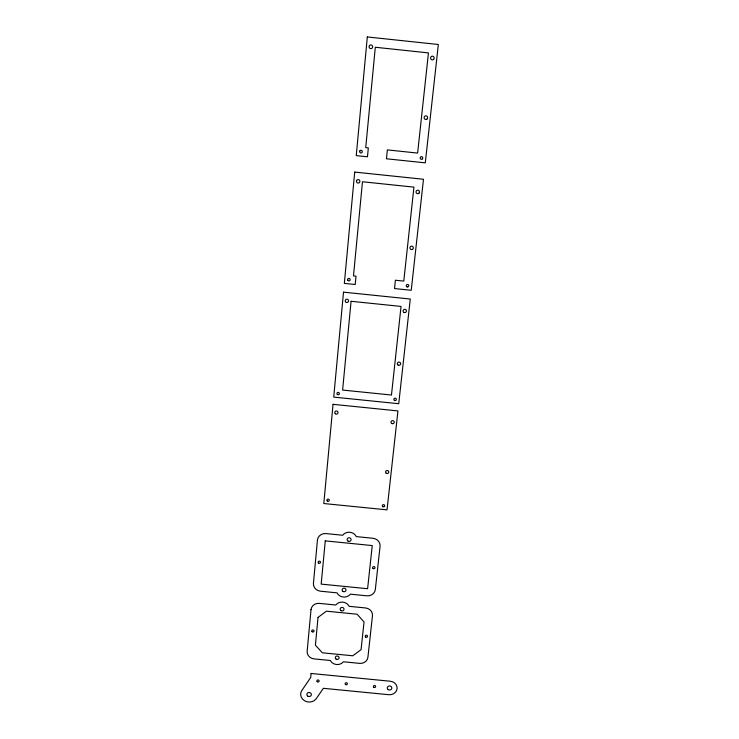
<?xml version="1.0" encoding="UTF-8"?>
<svg xmlns="http://www.w3.org/2000/svg" width="739" height="739" viewBox="0 0 739 739"><rect width="100%" height="100%" fill="white"/><g stroke="black" fill="none" stroke-linecap="round" stroke-linejoin="round"><path stroke-width="1.11" d="M311.008 609.657L307.156 651.308A7.639 6.891 6.6 0 0 314.112 658.902L330.296 660.49A7.621 6.873 5 0 0 343.423 661.784L359.597 663.373A7.63 6.882 3.4 0 0 367.92 657.285L372.465 615.735A7.713 7.048 3.3 0 0 365.546 607.957L349.122 606.331A7.732 7.057 5.1 0 0 342.813 602.146A7.732 7.057 5.1 0 0 335.792 605.01L319.359 603.384A7.723 7.048 6.9 0 0 311.008 609.657M317.437 540.098L313.438 583.339A7.778 7.15 7.1 0 0 320.514 591.209L336.993 592.844A7.769 7.141 5.1 0 0 350.378 594.174L366.849 595.81A7.769 7.15 3.2 0 0 375.338 589.482L380.058 546.352A7.861 7.316 2.9 0 0 373.019 538.278L356.29 536.606A7.87 7.335 5.3 0 0 349.87 532.274A7.87 7.335 5.3 0 0 342.702 535.248L325.964 533.576A7.87 7.316 7.6 0 0 317.437 540.098M333.049 404.325L323.802 503.527L387.033 509.864L397.942 410.921L333.049 404.325M343.515 292.154L333.723 397.111L398.737 403.716L410.274 299.027L343.515 292.154M354.711 172.085L344.328 283.388L355.21 284.515L356.013 276.164L353.491 275.906L362.47 181.757L413.942 187.133L403.78 281.097L395.411 280.229L394.524 288.561L411.244 290.288L423.484 179.263L354.711 172.085M367.311 36.95L356.244 155.615L367.468 156.797L368.327 147.911L365.731 147.634L375.301 47.259L428.454 52.903L417.627 153.075L387.356 149.897L386.469 158.783L425.294 162.848L438.338 44.497L367.311 36.95M311.091 673.469L310.713 677.469L301.586 690.863A8.471 7.547 6.4 0 0 304.745 700.868A8.471 7.547 6.4 0 0 316.043 698.974L323.377 688.305L388.769 694.706A7.566 6.771 1.4 0 0 397.083 688.711A7.566 6.771 1.4 0 0 390.34 681.238L311.091 673.469M318.029 617.425L315.405 645.175L322.352 652.796L352.743 655.789L361.066 649.673L364.041 621.97L357.113 614.22L326.379 611.181L318.029 617.425M325.271 540.883L321.179 584.106L367.606 588.715L372.244 545.567L325.271 540.883M351.071 301.281L342.61 390.063L391.467 395.032L401.046 306.426L351.071 301.281M307.581 695.962A2.263 2.023 6.4 0 0 311.313 694.983A2.263 2.023 6.4 0 0 308.422 692.563A2.263 2.023 6.4 0 0 307.581 695.962M365.694 637.092A1.155 1.044 3 0 0 367.514 636.362A1.155 1.044 3 0 0 365.888 635.291A1.155 1.044 3 0 0 365.694 637.092M345.603 684.563A1.136 1.016 4.2 0 0 347.385 683.852A1.136 1.016 4.2 0 0 345.778 682.808A1.136 1.016 4.2 0 0 345.603 684.563M342.924 591.403A1.94 1.783 5.1 0 0 345.981 590.156A1.94 1.783 5.1 0 0 343.238 588.327A1.94 1.783 5.1 0 0 342.924 591.403M336.106 659.105A1.903 1.718 5 0 0 339.099 657.904A1.903 1.718 5 0 0 336.402 656.14A1.903 1.718 5 0 0 336.106 659.105M312.117 631.734A1.155 1.044 7 0 0 314.02 631.226A1.155 1.044 7 0 0 312.542 629.97A1.155 1.044 7 0 0 312.117 631.734M373.832 687.335A1.136 1.016 2.3 0 0 375.624 686.623A1.136 1.016 2.3 0 0 374.036 685.58A1.136 1.016 2.3 0 0 373.832 687.335M317.225 681.709A1.136 1.016 6 0 0 319.1 681.219A1.136 1.016 6 0 0 317.65 679.991A1.136 1.016 6 0 0 317.225 681.709M318.527 563.016A1.173 1.081 7.7 0 0 320.467 562.49A1.173 1.081 7.7 0 0 318.971 561.187A1.173 1.081 7.7 0 0 318.527 563.016M347.995 541.059A1.968 1.829 5.3 0 0 351.09 539.775A1.968 1.829 5.3 0 0 348.309 537.9A1.968 1.829 5.3 0 0 347.995 541.059M388.224 689.626A2.272 2.032 1.4 0 0 391.809 688.212A2.272 2.032 1.4 0 0 388.631 686.125A2.272 2.032 1.4 0 0 388.224 689.626M373.112 568.531A1.173 1.081 2.7 0 0 374.969 567.774A1.173 1.081 2.7 0 0 373.315 566.665A1.173 1.081 2.7 0 0 373.112 568.531M340.984 610.617A1.931 1.764 5.1 0 0 344.023 609.379A1.931 1.764 5.1 0 0 341.298 607.569A1.931 1.764 5.1 0 0 340.984 610.617M391.661 423.447A1.626 1.561 0.4 0 0 394.229 422.357A1.626 1.561 0.4 0 0 391.956 420.759A1.626 1.561 0.4 0 0 391.661 423.447M335.266 413.692A1.626 1.57 10.7 0 0 337.963 412.925A1.626 1.57 10.7 0 0 335.885 411.05A1.626 1.57 10.7 0 0 335.266 413.692M386.238 473.246A1.607 1.524 1.4 0 0 388.769 472.175A1.607 1.524 1.4 0 0 386.525 470.623A1.607 1.524 1.4 0 0 386.238 473.246M327.294 501.014A1.192 1.118 8.3 0 0 329.271 500.469A1.192 1.118 8.3 0 0 327.746 499.121A1.192 1.118 8.3 0 0 327.294 501.014M382.793 506.658A1.192 1.118 1.9 0 0 384.677 505.873A1.192 1.118 1.9 0 0 383.005 504.728A1.192 1.118 1.9 0 0 382.793 506.658M398.21 365.103A1.654 1.607 -2.1 0 0 400.649 363.653A1.654 1.607 -2.1 0 0 398.145 362.322A1.654 1.607 -2.1 0 0 398.21 365.103M404.15 312.505A1.672 1.654 -9.5 0 0 406.413 310.703A1.672 1.654 -9.5 0 0 403.706 309.678A1.672 1.654 -9.5 0 0 404.15 312.505M345.492 301.724A1.681 1.654 25.5 0 0 348.383 301.641A1.681 1.654 25.5 0 0 346.84 299.193A1.681 1.654 25.5 0 0 345.492 301.724M394.386 400.344A1.229 1.182 -0.3 0 0 396.326 399.503A1.229 1.182 -0.3 0 0 394.608 398.293A1.229 1.182 -0.3 0 0 394.386 400.344M337.326 394.45A1.229 1.182 11.7 0 0 339.358 393.869A1.229 1.182 11.7 0 0 337.797 392.455A1.229 1.182 11.7 0 0 337.326 394.45M356.66 180.473A1.764 1.727 82.1 0 0 358.239 183.069A1.764 1.727 82.1 0 0 359.644 180.39A1.764 1.727 82.1 0 0 356.66 180.473M418.995 193.147A1.755 1.718 -76.9 0 0 418.163 190.237A1.755 1.718 -76.9 0 0 416.094 192.445A1.755 1.718 -76.9 0 0 418.995 193.147M412.334 249.431A1.709 1.7 -60.9 0 0 412.648 246.484A1.709 1.7 -60.9 0 0 409.96 247.694A1.709 1.7 -60.9 0 0 412.334 249.431M407.217 286.917A1.266 1.256 -21.6 0 0 408.732 285.337A1.266 1.256 -21.6 0 0 406.607 284.829A1.266 1.256 -21.6 0 0 407.217 286.917M347.699 280.016A1.266 1.256 36 0 0 349.833 280.515A1.266 1.256 36 0 0 349.187 278.427A1.266 1.256 36 0 0 347.699 280.016M369.417 45.689A1.875 1.783 89.4 0 0 370.692 48.663A1.875 1.783 89.4 0 0 372.493 46.021A1.875 1.783 89.4 0 0 369.417 45.689M433.654 59.314A1.875 1.783 -82.1 0 0 432.805 56.21A1.875 1.783 -82.1 0 0 430.661 58.566A1.875 1.783 -82.1 0 0 433.654 59.314M427.124 118.905A1.82 1.755 -80.9 0 0 426.283 115.894A1.82 1.755 -80.9 0 0 424.177 118.185A1.82 1.755 -80.9 0 0 427.124 118.905M422.403 158.885A1.339 1.302 -79.4 0 0 421.775 156.668A1.339 1.302 -79.4 0 0 420.214 158.349A1.339 1.302 -79.4 0 0 422.403 158.885M359.828 150.996A1.339 1.302 85.1 0 0 361.029 152.973A1.339 1.302 85.1 0 0 362.082 150.922A1.339 1.302 85.1 0 0 359.828 150.996"/></g></svg>
